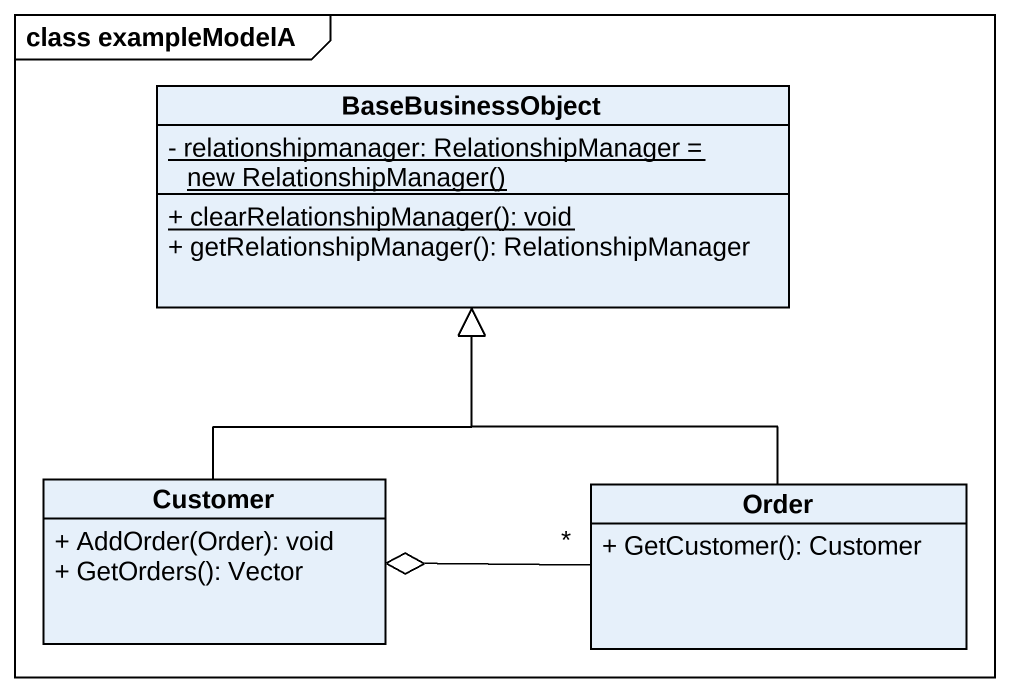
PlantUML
@startuml
mainframe class exampleModelA
hide circle
hide empty members
skinparam classAttributeIconSize 0
class BaseBusinessObject {
  {static} {field} - relationshipmanager: RelationshipManager = new RelationshipManager()
  {static} + clearRelationshipManager(): void
  + getRelationshipManager(): RelationshipManager
}
class Customer {
  + AddOrder(Order): void
  + GetOrders(): Vector
}
class Order {
  + GetCustomer(): Customer
}
Customer -up-|> BaseBusinessObject
Order -up-|> BaseBusinessObject
Order "*" -left-o Customer
@enduml
